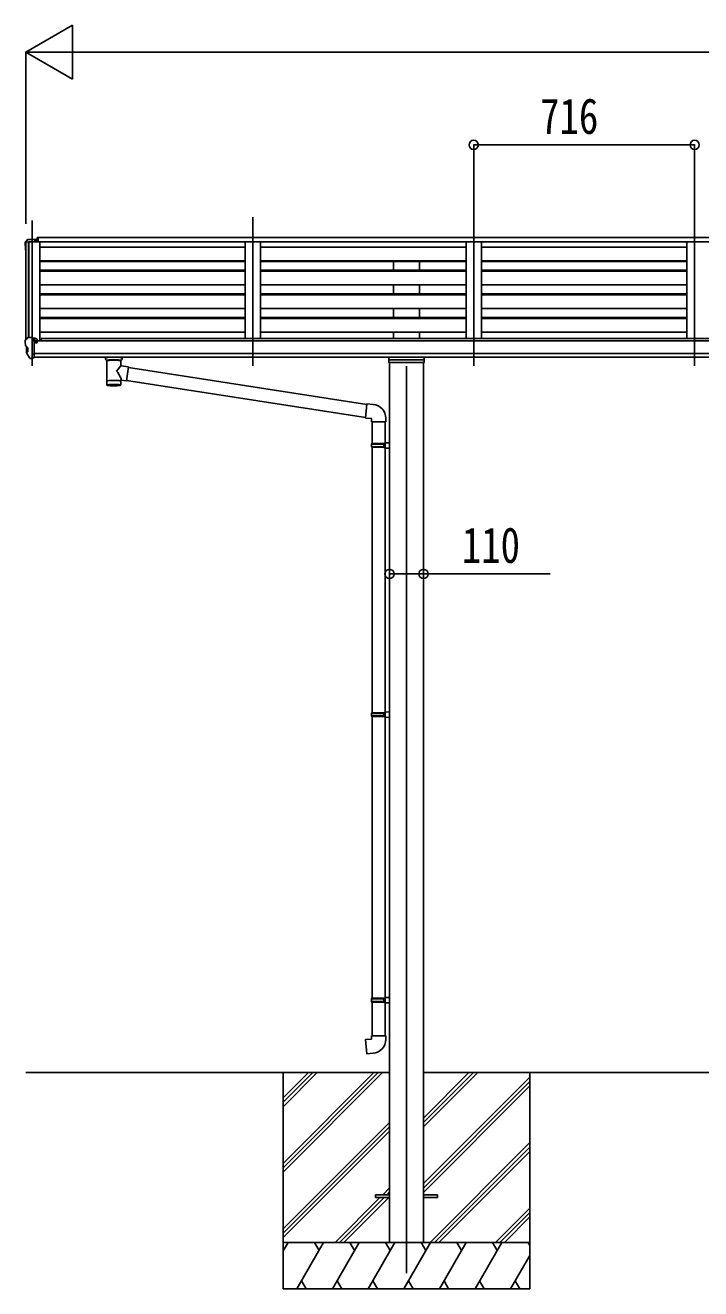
# Model space of a CAD drawing. Units: millimetres, scale not verified. Extents: x -14718 to 14718, y -10395 to 10395.
# Drawn here: x -3003 to -813, y -6038 to -1945 of the extents above; entities that cross this region are included whole.
import ezdxf
from ezdxf.enums import TextEntityAlignment as Align

# ---------------------------------------------------------------- set-up
doc = ezdxf.new("R2010")
doc.units = ezdxf.units.MM
doc.header["$LTSCALE"] = 50
for name, color, linetype in [('0-3_YKK_12', 2, 'Continuous'), ('0-4_YKK_13', 4, 'Continuous'), ('0-5_YKK_A1', 4, 'Continuous'), ('0-6_YKK_D', 6, 'Continuous')]:
    doc.layers.add(name, color=color, linetype=linetype)
doc.styles.add('ＭＳ ゴシック', font='')
doc.styles.get('ＭＳ ゴシック').set_extended_font_data('MS Gothic')

msp = doc.modelspace()

# ---------------------------------------------------------------- linework, layer by layer
at = {"layer": '0-3_YKK_12'}
for p, q in [((-2981.43, -3048.29), (-2981.43, -2577.41)), ((-2265.43, -3048.29), (-2265.43, -2566.71)), ((-1549.43, -3048.29), (-1549.43, -2566.71)), ((-833.43, -3048.29), (-833.43, -2566.71)), ((-1767.43, -3048.94), (-1767.43, -5987.5))]:
    msp.add_line(p, q, dxfattribs=at)
at = {"layer": '0-4_YKK_13'}
for p, q in [((-3003.43, -2648.18), (-3003.43, -2648.81)), ((-2996.52, -2639.37), (-3000.59, -2645.18)), ((-2993.43, -2638.81), (-2995.76, -2638.95)), ((-2993.43, -2638.81), (-2974.93, -2638.81)), ((-2981.43, -2646.88), (-2981.43, -2638.81)), ((-2974.93, -2638.81), (-2964.93, -2638.89)), ((-2974.93, -2646.88), (-2974.93, -2643.99)), ((-2964.93, -2643.99), (-2974.93, -2643.99)), ((-2964.93, -2643.99), (-2964.93, -2638.89)), ((-2964.43, -2632.44), (-2964.43, -2646.88)), ((-2964.43, -2632.44), (-2961.93, -2632.44)), ((-2963.43, -2632.44), (-2963.43, -2646.88)), ((-3003.43, -2965.76), (-3003.43, -2966.39)), ((-3001.94, -2983.71), (-2995.72, -2989.93)), ((-2996.52, -2956.95), (-3000.59, -2962.76)), ((-2999.2, -3006.19), (-2999.2, -2986.45)), ((-2981.43, -3024.89), (-2981.43, -2956.39)), ((-2979.93, -2957.3), (-2981.43, -2957.3)), ((-2974.93, -2966.12), (-2981.43, -2965.72)), ((-2979.93, -2957.3), (-2979.93, -2963.47)), ((-2970.25, -2958.8), (-2979.93, -2958.08)), ((-2979.93, -2961.07), (-2965.93, -2961.13)), ((-2970.46, -2971.3), (-2969.93, -2971.3)), ((-2969.93, -2971.3), (-2969.63, -2971.3)), ((-2969.43, -2961.11), (-2969.43, -2959.22)), ((-2964.93, -2962.24), (-2964.93, -2966.57)), ((-2989.05, -3023.07), (-2998.8, -3007.69)), ((-2995.43, -2990.64), (-2995.43, -3002.2)), ((-2982.93, -3024.79), (-2986.64, -3024.57)), ((-2982.93, -3024.79), (-2981.43, -3024.89)), ((-2981.43, -3022.69), (-2980.93, -3022.69)), ((-2980.93, -3022.69), (-2980.43, -3021.69)), ((-2974.93, -3021.69), (-2980.43, -3021.69)), ((-2743.41, -3025.7), (-2743.41, -3019.58)), ((-2689.41, -3025.7), (-2689.41, -3019.58)), ((-2739.31, -3030.2), (-2739.33, -3110.49)), ((-2693.51, -3047.77), (-2693.51, -3030.19)), ((-2668.29, -3051.68), (-2693.51, -3047.77)), ((-2668.29, -3051.68), (-2675.31, -3096.94)), ((-1896.52, -3173.48), (-2668.62, -3053.69)), ((-1821.43, -3028.53), (-1713.43, -3028.53)), ((-2693.5, -3110.49), (-2693.51, -3093.86)), ((-2693.51, -3094.12), (-2675.31, -3096.94)), ((-1900.19, -3215.41), (-2675.06, -3095.2)), ((-1875.51, -3173.29), (-1896.35, -3171.47)), ((-1880.43, -3229.04), (-1834.43, -3229.04)), ((-1878.43, -3229.04), (-1878.43, -3300.05)), ((-1836.43, -3229.04), (-1836.43, -3297.49)), ((-1834.43, -3229.04), (-1834.43, -3218.12)), ((-1880.43, -3302.05), (-1879.43, -3300.05)), ((-1880.43, -3302.05), (-1836.43, -3302.05)), ((-1880.43, -3302.05), (-1880.43, -3310.05)), ((-1880.43, -3310.05), (-1836.43, -3310.05)), ((-1880.43, -3310.05), (-1879.43, -3312.05)), ((-1879.43, -3300.05), (-1836.43, -3300.05)), ((-1879.43, -3312.05), (-1836.43, -3312.05)), ((-1878.43, -3312.05), (-1878.43, -4172.06)), ((-1840.91, -3302.05), (-1841.34, -3300.05)), ((-1838.43, -3297.55), (-1822.43, -3297.07)), ((-1838.43, -3299.55), (-1838.43, -3297.55)), ((-1838.43, -3299.55), (-1836.43, -3299.55)), ((-1838.43, -3314.55), (-1838.43, -3312.55)), ((-1838.43, -3314.55), (-1822.43, -3315.02)), ((-1836.43, -3314.6), (-1836.43, -4169.5)), ((-1822.43, -3297.07), (-1822.43, -3315.02)), ((-1880.43, -4174.06), (-1879.43, -4172.06)), ((-1880.43, -4174.06), (-1836.43, -4174.06)), ((-1880.43, -4174.06), (-1880.43, -4182.06)), ((-1879.43, -4172.06), (-1836.43, -4172.06)), ((-1840.91, -4174.06), (-1841.34, -4172.06)), ((-1838.43, -4169.56), (-1822.43, -4169.09)), ((-1838.43, -4171.56), (-1838.43, -4169.56)), ((-1838.43, -4171.56), (-1836.43, -4171.56)), ((-1822.43, -4169.09), (-1822.43, -4187.03)), ((-1880.43, -4182.06), (-1836.43, -4182.06)), ((-1880.43, -4182.06), (-1879.43, -4184.06)), ((-1879.43, -4184.06), (-1836.43, -4184.06)), ((-1878.43, -4184.06), (-1878.43, -5096.79)), ((-1838.43, -4186.56), (-1838.43, -4184.56)), ((-1838.43, -4186.56), (-1822.43, -4187.03)), ((-1836.43, -4186.62), (-1836.43, -5094.23)), ((-1880.43, -5098.79), (-1879.43, -5096.79)), ((-1880.43, -5098.79), (-1836.43, -5098.79)), ((-1880.43, -5098.79), (-1880.43, -5106.79)), ((-1880.43, -5106.79), (-1836.43, -5106.79)), ((-1880.43, -5106.79), (-1879.43, -5108.79)), ((-1879.43, -5096.79), (-1836.43, -5096.79)), ((-1879.43, -5108.79), (-1836.43, -5108.79)), ((-1878.43, -5108.79), (-1878.43, -5218.79)), ((-1840.91, -5098.79), (-1841.34, -5096.79)), ((-1838.43, -5094.29), (-1822.43, -5093.82)), ((-1838.43, -5096.29), (-1838.43, -5094.29)), ((-1838.43, -5096.29), (-1836.43, -5096.29)), ((-1838.43, -5111.29), (-1838.43, -5109.29)), ((-1838.43, -5111.29), (-1822.43, -5111.76)), ((-1836.43, -5111.35), (-1836.43, -5218.79)), ((-1822.43, -5093.82), (-1822.43, -5111.76)), ((-1880.43, -5218.79), (-1834.43, -5218.79)), ((-1880.43, -5228.79), (-1880.43, -5218.79)), ((-1834.43, -5218.79), (-1834.43, -5229.71)), ((-1867.43, -5733), (-1867.43, -5742)), ((-1867.43, -5733), (-1822.43, -5733)), ((-1867.43, -5742), (-1822.43, -5742)), ((-1712.43, -5733), (-1667.43, -5733)), ((-1712.43, -5742), (-1667.43, -5742)), ((-1667.43, -5733), (-1667.43, -5742))]:
    msp.add_line(p, q, dxfattribs=at)
for points in [[(-2981.43, -2956.39), (-2993.43, -2956.39), (-2995.76, -2956.53)], [(-2974.93, -3021.69), (-2974.93, -2963.47), (-2979.93, -2963.47)], [(-2970.25, -2958.8), (-2970.09, -2958.82), (-2969.93, -2958.85), (-2969.79, -2958.89), (-2969.66, -2958.94), (-2969.56, -2959.01), (-2969.49, -2959.07), (-2969.44, -2959.14), (-2969.43, -2959.22)], [(-2969.63, -2970.11), (-2969.63, -2971.3), (-2964.93, -2971.3)], [(-2964.93, -2969.69), (-2964.93, -2971.3), (-2964.46, -2971.3)], [(-2981.43, -3011), (-2978.27, -3010.59), (-2974.93, -3010.16)], [(-2743.37, -3025.76), (-2743.4, -3025.4), (-2743.15, -3024.44), (-2742.63, -3023.56), (-2741.83, -3022.72), (-2740.71, -3021.92), (-2739.31, -3021.2)], [(-2743.37, -3025.64), (-2743.4, -3026), (-2743.15, -3026.96), (-2742.63, -3027.84), (-2741.83, -3028.68), (-2740.71, -3029.48), (-2739.31, -3030.2)], [(-2693.51, -3021.21), (-2693.28, -3021.3), (-2691.92, -3022.04), (-2690.81, -3022.89), (-2690.05, -3023.75), (-2689.59, -3024.65), (-2689.42, -3025.54)], [(-2693.51, -3030.19), (-2693.28, -3030.09), (-2691.92, -3029.36), (-2690.81, -3028.51), (-2690.05, -3027.65), (-2689.59, -3026.75), (-2689.42, -3025.86)], [(-1710.43, -3020.85), (-1710.43, -3037.79), (-1824.43, -3037.79), (-1824.43, -3020.85)], [(-1896.35, -3171.47), (-1900.35, -3217.29), (-1880.43, -3219.04), (-1880.43, -3229.04)], [(-1840.91, -3302.05), (-1840.91, -3310.05), (-1841.34, -3312.05)], [(-1838.43, -3312.55), (-1836.43, -3312.55), (-1836.43, -3299.55)], [(-1840.91, -4174.06), (-1840.91, -4182.06), (-1841.34, -4184.06)], [(-1838.43, -4184.56), (-1836.43, -4184.56), (-1836.43, -4171.56)], [(-1840.91, -5098.79), (-1840.91, -5106.79), (-1841.34, -5108.79)], [(-1838.43, -5109.29), (-1836.43, -5109.29), (-1836.43, -5096.29)], [(-1875.51, -5274.53), (-1896.35, -5276.36), (-1900.35, -5230.53), (-1880.43, -5228.79)]]:
    msp.add_lwpolyline(points, dxfattribs=at)
for centre, radius, start, end in [((-3000.43, -2648.18), 3, 93, 180), ((-2801.43, -2648.81), 202, 180, 188.08549), ((-2995.7, -2639.95), 1, 93.5, 145), ((-3000.43, -2965.76), 3, 93, 180), ((-2810.94, -2966.38), 192.49, 180.0008, 184.60315), ((-2999.82, -2981.59), 3, 184.60315, 225), ((-2995.7, -2957.53), 1, 93.5, 145), ((-2967.43, -2971.3), 2.5, 151.64236, 180), ((-2967.43, -2971.3), 2.5, 0, 151.64236), ((-2996.2, -3006.19), 3, 93.29058, 210), ((-2996.43, -3002.2), 1, 273.29058, 0), ((-2996.43, -2990.64), 1, 0, 45), ((-2986.45, -3021.57), 3, 210, 266.5), ((-2726.34, -3070.92), 51.38, 92.46126, 104.61963), ((-2706.46, -3070.92), 51.38, 75.38037, 87.53874), ((-1879.43, -3218.12), 45, 0, 85), ((-1879.43, -5229.71), 45, 275, 0)]:
    msp.add_arc(centre, radius, start, end, dxfattribs=at)
for centre, major_axis, ratio, start_param, end_param in [((-2965.93, -2962.23), (-0.02, 1.1), 0.906239, 4.6917496, 6.2625459), ((-2716.39, -3029.76), (-22.91, -0.42), 0.072511, 4.711586, 6.2823824), ((-2716.44, -3029.77), (22.92, -0.42), 0.07247, 0.0008089, 1.5716053), ((-2705.41, -3025.7), (16, 0), 0.361356, 0, 0.0194874), ((-2705.41, -3025.7), (16, 0), 0.361356, 6.2636979, 6.2831853), ((-2716.41, -3031.39), (-22.91, -0.42), 0.072511, 4.711586, 6.2823824), ((-2716.44, -3031.39), (22.92, -0.42), 0.07247, 0.0008089, 1.5716053), ((-2716.41, -3067.32), (-22.81, 26.62), 0.234429, 3.1563334, 4.5976381), ((-2713.86, -3069.97), (20.32, 22.25), 0.045535, 4.9756507, 6.2441899), ((-2716.41, -3110.49), (22.92, 0), 0.101955, 6.2829723, 9.4248207), ((-2716.41, -3098.05), (22.91, 0), 0.122865, 6.2831853, 9.424778), ((-2716.41, -3110.49), (22.92, 0), 0.101955, 3.1415499, 6.2833984)]:
    msp.add_ellipse(centre, major_axis=major_axis, ratio=ratio, start_param=start_param, end_param=end_param, dxfattribs=at)
at = {"layer": '0-5_YKK_A1'}
for p, q in [((-3001.42, -2648.19), (-3001.43, -2962.93)), ((-3000.48, -2647.31), (-2992.65, -2646.9)), ((-2992.43, -2646.97), (-2992.43, -2956.39)), ((-2992.35, -2647.09), (-2991.73, -2648.71)), ((2727.07, -2646.88), (-2961.93, -2646.88)), ((-2956.43, -2646.88), (-2956.43, -2966.57)), ((-2290.43, -2959.86), (-2290.43, -2646.88)), ((-2290.43, -2646.88), (-2240.43, -2646.88)), ((-2240.43, -2959.86), (-2240.43, -2646.88)), ((-1574.43, -2646.88), (-1574.43, -2959.86)), ((-1574.43, -2646.88), (-1524.43, -2646.88)), ((-1524.43, -2646.88), (-1524.43, -2959.86)), ((-858.43, -2646.88), (-858.43, -2959.86)), ((-858.43, -2646.88), (-808.43, -2646.88)), ((-2956.43, -2664.17), (-2290.43, -2664.17)), ((-2240.43, -2664.17), (-1574.43, -2664.17)), ((-1524.43, -2664.17), (-858.43, -2664.17)), ((-2956.43, -2707.7), (-2290.43, -2707.7)), ((-2956.43, -2708.78), (-2290.43, -2708.78)), ((-2956.43, -2710.07), (-2290.43, -2710.07)), ((-2956.43, -2738.46), (-2290.43, -2738.46)), ((-2956.43, -2741.5), (-2290.43, -2741.5)), ((-2240.43, -2707.7), (-1574.43, -2707.7)), ((-2240.43, -2708.78), (-1574.43, -2708.78)), ((-2240.43, -2710.07), (-1574.43, -2710.07)), ((-2240.43, -2738.46), (-1574.43, -2738.46)), ((-2240.43, -2741.5), (-1574.43, -2741.5)), ((-1809.93, -2710.07), (-1809.93, -2738.46)), ((-1724.93, -2710.07), (-1724.93, -2738.46)), ((-1524.43, -2707.7), (-858.43, -2707.7)), ((-1524.43, -2708.78), (-858.43, -2708.78)), ((-1524.43, -2710.07), (-858.43, -2710.07)), ((-1524.43, -2738.46), (-858.43, -2738.46)), ((-1524.43, -2741.5), (-858.43, -2741.5)), ((-2956.43, -2786.16), (-2290.43, -2786.16)), ((-2956.43, -2814.9), (-2290.43, -2814.9)), ((-2956.43, -2817.94), (-2290.43, -2817.94)), ((-2240.43, -2786.16), (-1574.43, -2786.16)), ((-2240.43, -2814.9), (-1574.43, -2814.9)), ((-2240.43, -2817.94), (-1574.43, -2817.94)), ((-1809.93, -2786.16), (-1809.93, -2814.9)), ((-1724.93, -2786.16), (-1724.93, -2814.9)), ((-1524.43, -2786.16), (-858.43, -2786.16)), ((-1524.43, -2814.9), (-858.43, -2814.9)), ((-1524.43, -2817.94), (-858.43, -2817.94)), ((-2956.43, -2862.59), (-2290.43, -2862.59)), ((-2240.43, -2862.59), (-1574.43, -2862.59)), ((-1809.93, -2862.59), (-1809.93, -2891.34)), ((-1724.93, -2862.59), (-1724.93, -2891.34)), ((-1524.43, -2862.59), (-858.43, -2862.59)), ((-2956.43, -2891.34), (-2290.43, -2891.34)), ((-2956.43, -2894.37), (-2290.43, -2894.37)), ((-2240.43, -2891.34), (-1574.43, -2891.34)), ((-2240.43, -2894.37), (-1574.43, -2894.37)), ((-1524.43, -2891.34), (-858.43, -2891.34)), ((-1524.43, -2894.37), (-858.43, -2894.37)), ((-2956.43, -2939.03), (-2290.43, -2939.03)), ((-2240.43, -2939.03), (-1574.43, -2939.03)), ((-1809.93, -2939.03), (-1809.93, -2959.86)), ((-1724.93, -2939.03), (-1724.93, -2959.86)), ((-1524.43, -2939.03), (-858.43, -2939.03)), ((2740.07, -2966.57), (-2974.93, -2966.57)), ((-2951.43, -2966.57), (-2951.43, -2959.86)), ((2716.57, -2959.86), (-2951.43, -2959.86)), ((-2974.93, -3007.79), (2740.07, -3007.79)), ((2740.07, -3019.65), (-2974.93, -3019.56)), ((-1822.43, -3037.79), (-1822.43, -5887.5)), ((-1712.43, -3037.79), (-1712.43, -5887.5)), ((-3001.43, -5337.5), (-1822.43, -5337.5)), ((-2167.43, -5337.5), (-2167.43, -6037.5)), ((-2167.43, -5631.68), (-1873.25, -5337.5)), ((-2167.43, -5645.82), (-1859.11, -5337.5)), ((-2167.43, -5659.96), (-1844.97, -5337.5)), ((-2167.43, -5447.83), (-2057.1, -5337.5)), ((-2167.43, -5433.69), (-2071.24, -5337.5)), ((-2167.43, -5419.55), (-2085.38, -5337.5)), ((-1712.43, -5337.5), (1477.57, -5337.5)), ((-1712.43, -5513.33), (-1536.6, -5337.5)), ((-1712.43, -5499.19), (-1550.74, -5337.5)), ((-1712.43, -5485.05), (-1564.88, -5337.5)), ((-1712.43, -5697.18), (-1367.43, -5352.18)), ((-1367.43, -5337.5), (-1367.43, -6037.5)), ((-1712.43, -5711.32), (-1367.43, -5366.32)), ((-1712.43, -5725.46), (-1367.43, -5380.46)), ((-2167.43, -5843.81), (-1822.43, -5498.81)), ((-2167.43, -5857.95), (-1822.43, -5512.95)), ((-2167.43, -5872.09), (-1822.43, -5527.09)), ((-1690.62, -5887.5), (-1367.43, -5564.31)), ((-1676.48, -5887.5), (-1367.43, -5578.45)), ((-1662.34, -5887.5), (-1367.43, -5592.59)), ((-1844.49, -5733), (-1822.43, -5710.94)), ((-1830.35, -5733), (-1822.43, -5725.08)), ((-1998.99, -5887.5), (-1853.49, -5742)), ((-1984.85, -5887.5), (-1839.35, -5742)), ((-1970.7, -5887.5), (-1825.2, -5742)), ((-1478.49, -5887.5), (-1367.43, -5776.44)), ((-1464.35, -5887.5), (-1367.43, -5790.58)), ((-1450.2, -5887.5), (-1367.43, -5804.73)), ((-1367.43, -5887.5), (-2167.43, -5887.5)), ((-2167.43, -5915), (-2151.55, -5887.5)), ((-2122.68, -6037.5), (-2036.08, -5887.5)), ((-2051.08, -5913.48), (-2066.08, -5887.5)), ((-2007.21, -6037.5), (-1920.61, -5887.5)), ((-1935.61, -5913.48), (-1950.61, -5887.5)), ((-1891.74, -6037.5), (-1805.14, -5887.5)), ((-1820.14, -5913.48), (-1835.14, -5887.5)), ((-1776.27, -6037.5), (-1689.67, -5887.5)), ((-1704.67, -5913.48), (-1719.67, -5887.5)), ((-1660.8, -6037.5), (-1574.2, -5887.5)), ((-1589.2, -5913.48), (-1604.2, -5887.5)), ((-1545.33, -6037.5), (-1458.73, -5887.5)), ((-1488.73, -5887.5), (-1473.73, -5913.48)), ((-1373.26, -5887.5), (-1367.43, -5897.6)), ((-1429.86, -6037.5), (-1367.43, -5929.36)), ((-2107.69, -6011.52), (-2092.69, -6037.5)), ((-1992.22, -6011.52), (-1977.22, -6037.5)), ((-1876.74, -6011.52), (-1861.74, -6037.5)), ((-1761.27, -6011.52), (-1746.28, -6037.5)), ((-1645.8, -6011.52), (-1630.81, -6037.5)), ((-1530.33, -6011.52), (-1515.34, -6037.5)), ((-1414.87, -6011.52), (-1399.87, -6037.5)), ((-2167.43, -6037.5), (-1367.43, -6037.5))]:
    msp.add_line(p, q, dxfattribs=at)
for points in [[(-2991.73, -2956.39), (-2991.73, -2646.88), (-2956.43, -2646.88)], [(2727.07, -2632.44), (-2961.93, -2632.44), (-2961.93, -2646.88)]]:
    msp.add_lwpolyline(points, dxfattribs=at)
msp.add_circle((-2967.46, -2971.3), 3, dxfattribs=at)
for centre, radius, start, end in [((-3000.43, -2648.3), 1, 93, 173.32986), ((-2992.63, -2647.2), 0.301, 21.06327, 92.86679)]:
    msp.add_arc(centre, radius, start, end, dxfattribs=at)
at = {"layer": '0-6_YKK_D'}
for p, q in [((-3001.43, -2032.44), (-2849.88, -1944.94)), ((-2849.88, -2119.94), (-2849.88, -1944.94)), ((-3001.43, -2588.62), (-3001.43, -2031.44)), ((-3001.43, -2032.44), (-2849.88, -2119.94)), ((-3001.43, -2032.44), (-2698.32, -2032.44)), ((-2826.43, -2032.44), (2591.57, -2032.44)), ((-1549.43, -2613.15), (-1549.43, -2331.44)), ((-1549.43, -2332.44), (-833.43, -2332.44)), ((-833.43, -2613.15), (-833.43, -2331.44))]:
    msp.add_line(p, q, dxfattribs=at)
msp.add_lwpolyline([(-1822.43, -3722.05), (-1712.43, -3722.05), (-1301.43, -3722.05)], dxfattribs=at)
for centre in [(-1549.43, -2332.44), (-833.43, -2332.44), (-1822.43, -3722.05), (-1712.43, -3722.05)]:
    msp.add_circle(centre, 14.88, dxfattribs=at)

# ---------------------------------------------------------------- texts
at = {"layer": '0-6_YKK_D', "style": 'ＭＳ ゴシック', "width": 0.8}
for s, p in [('716', (-1334.23, -2331.44)), ('110', (-1588.03, -3721.05))]:
    msp.add_text(s, height=115.5, dxfattribs=at).set_placement(p, align=Align.BOTTOM_LEFT)

doc.saveas('drawing.dxf')
